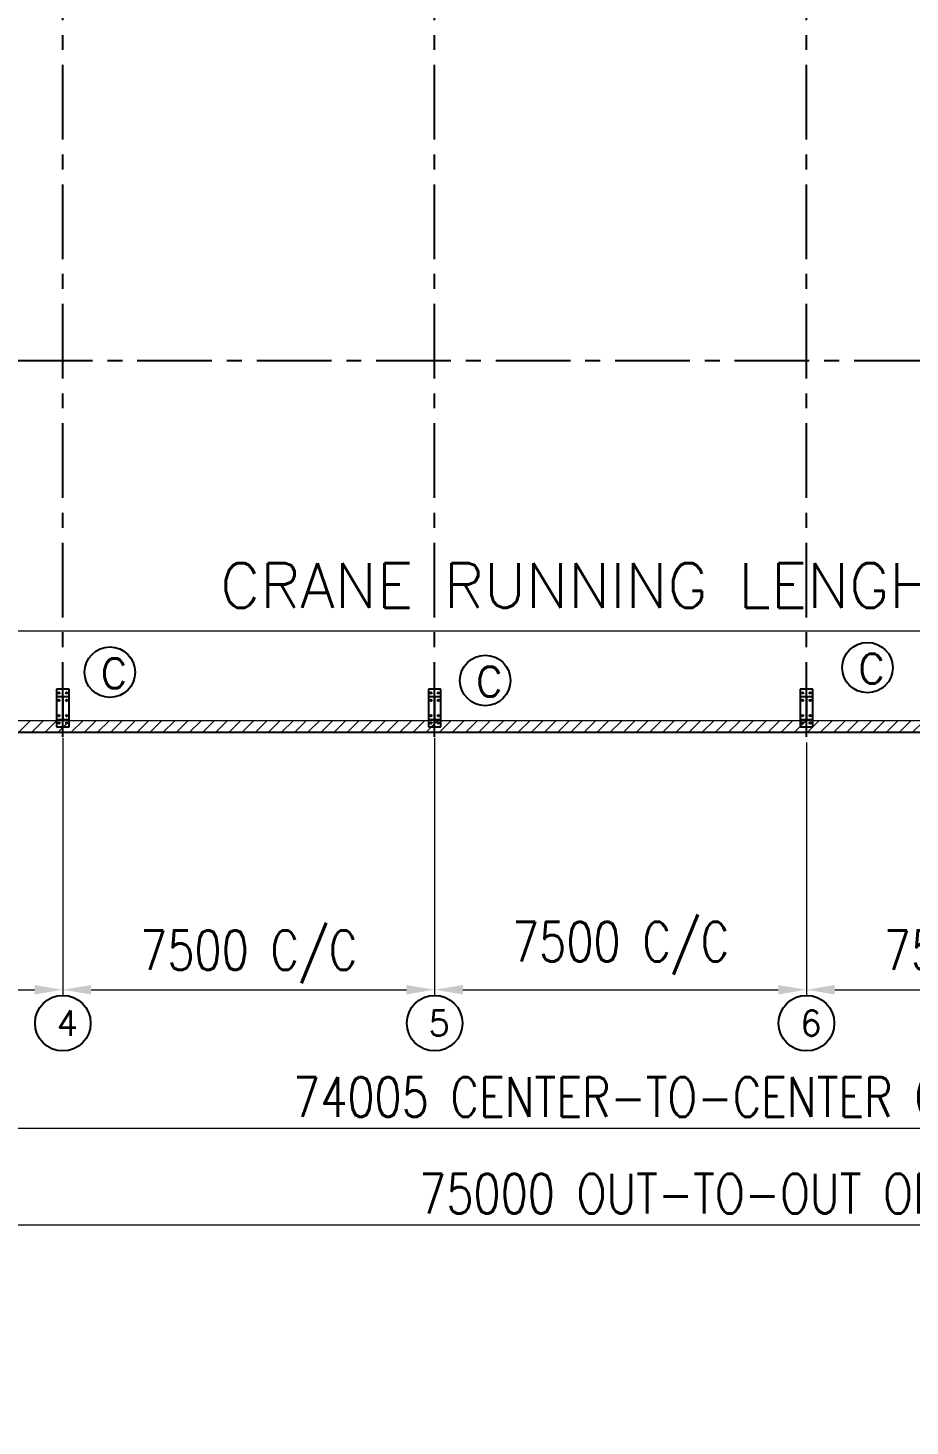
# Model space of a CAD drawing. Header units: millimetres. Extents: x 68421 to 1479662, y -51504 to 144751.
# Drawn here: x 1338764 to 1356556, y 21030 to 49232 of the extents above; entities that cross this region are included whole.
import ezdxf

# ---------------------------------------------------------------- set-up
doc = ezdxf.new("R2010")
doc.units = ezdxf.units.MM
doc.header["$LTSCALE"] = 0.35
doc.header["$MEASUREMENT"] = 0
doc.linetypes.add('CENTER', pattern=[6884.562, 4302.852, -860.57, 860.57, -860.57])
doc.linetypes.add('CONTIN', pattern=[0, 0, 0])
doc.layers.get('0').update_dxf_attribs({"linetype": 'CONTIN'})
doc.layers.get('Defpoints').update_dxf_attribs({"linetype": 'CONTINUOUS'})
for name, color, linetype in [('1', 7, 'CONTIN'), ('10', 10, 'CONTIN'), ('13', 1, 'CONTIN'), ('16', 7, 'CONTIN'), ('27', 1, 'CENTER')]:
    doc.layers.add(name, color=color, linetype=linetype)
doc.styles.add('SIMPLEX', font='simplex.shx', dxfattribs={"width": 0.8})
doc.dimstyles.new('FOR D', dxfattribs={"dimscale": 114, "dimtxt": 2, "dimasz": 2, "dimexe": 1, "dimexo": 1, "dimgap": 1, "dimtad": 1, "dimdec": 0, "dimzin": 0, "dimdsep": 46, "dimtxsty": 'SIMPLEX', "dimcen": 1, "dimclrd": 6, "dimclre": 6, "dimclrt": 7, "dimadec": 0, "dimazin": 0, "dimtfac": 1, "dimtdec": 0, "dimtofl": 0, "dimtmove": 0, "dimatfit": 3, "dimfxl": 1, "dimtolj": 1, "dimtzin": 0, "dimlwd": 0, "dimlwe": 0, "dimarcsym": 1})

# ---------------------------------------------------------------- blocks, each defined once
blk = doc.blocks.new('WCOL')
for p, q in [((-448.874, 875.304), (448.874, 875.304)), ((0, 875.304), (0, 0)), ((-448.874, 0), (448.874, 0))]:
    blk.add_line(p, q)
blk = doc.blocks.new('BOLT_0')
at = {"layer": '1'}
blk.add_circle((0, 0), 25.4, dxfattribs=at)
blk = doc.blocks.new('*D350')
at = {"color": 6, "linetype": 'Continuous', "lineweight": 0}
for p, q in [((1316967, 34912), (1316967, 24976)), ((1391967, 34912), (1391967, 24976)), ((1317537, 25090), (1391397, 25090))]:
    blk.add_line(p, q, dxfattribs=at)
at = {"color": 6, "linetype": 'Continuous', "lineweight": 5}
for points in [[(1317537, 25185), (1317537, 24995), (1316967, 25090)], [(1391397, 24995), (1391397, 25185), (1391967, 25090)]]:
    blk.add_solid(points, dxfattribs=at)
at = {"layer": 'Defpoints', "color": 0, "linetype": 'Continuous', "lineweight": 5}
for p in [(1316967, 35026), (1391967, 35026), (1391967, 25090)]:
    blk.add_point(p, dxfattribs=at)
at = {"color": 7, "linetype": 'Continuous', "lineweight": 5, "insert": (1354467, 25717), "char_height": 798, "attachment_point": 5, "style": 'SIMPLEX'}
blk.add_mtext('\\A1;75000 OUT-TO-OUT OF STEEL LINE', dxfattribs=at)
blk = doc.blocks.new('*D353')
at = {"color": 6, "linetype": 'Continuous', "lineweight": 0}
for p, q in [((1331967, 34818), (1331967, 29717)), ((1339467, 34912), (1339467, 29717)), ((1332537, 29831), (1338897, 29831))]:
    blk.add_line(p, q, dxfattribs=at)
at = {"color": 6, "linetype": 'Continuous', "lineweight": 5}
for points in [[(1332537, 29926), (1332537, 29736), (1331967, 29831)], [(1338897, 29736), (1338897, 29926), (1339467, 29831)]]:
    blk.add_solid(points, dxfattribs=at)
at = {"layer": 'Defpoints', "color": 0, "linetype": 'Continuous', "lineweight": 5}
for p in [(1339467, 35026), (1331967, 34932), (1339467, 29831)]:
    blk.add_point(p, dxfattribs=at)
at = {"color": 7, "linetype": 'Continuous', "lineweight": 5, "insert": (1335717, 30496), "char_height": 798, "attachment_point": 5, "style": 'SIMPLEX'}
blk.add_mtext('\\A1;7500 C/C', dxfattribs=at)
blk = doc.blocks.new('*D354')
at = {"color": 6, "linetype": 'Continuous', "lineweight": 0}
for p, q in [((1339467, 34912), (1339467, 29717)), ((1346967, 34912), (1346967, 29717)), ((1340037, 29831), (1346397, 29831))]:
    blk.add_line(p, q, dxfattribs=at)
at = {"color": 6, "linetype": 'Continuous', "lineweight": 5}
for points in [[(1340037, 29926), (1340037, 29736), (1339467, 29831)], [(1346397, 29736), (1346397, 29926), (1346967, 29831)]]:
    blk.add_solid(points, dxfattribs=at)
at = {"layer": 'Defpoints', "color": 0, "linetype": 'Continuous', "lineweight": 5}
for p in [(1339467, 35026), (1346967, 35026), (1346967, 29831)]:
    blk.add_point(p, dxfattribs=at)
at = {"color": 7, "linetype": 'Continuous', "lineweight": 5, "insert": (1343217, 30496), "char_height": 798, "attachment_point": 5, "style": 'SIMPLEX'}
blk.add_mtext('\\A1;7500 C/C', dxfattribs=at)
blk = doc.blocks.new('*D355')
at = {"color": 6, "linetype": 'Continuous', "lineweight": 0}
for p, q in [((1346967, 34912), (1346967, 29717)), ((1354467, 34818), (1354467, 29717)), ((1347537, 29831), (1353897, 29831))]:
    blk.add_line(p, q, dxfattribs=at)
at = {"color": 6, "linetype": 'Continuous', "lineweight": 5}
for points in [[(1347537, 29926), (1347537, 29736), (1346967, 29831)], [(1353897, 29736), (1353897, 29926), (1354467, 29831)]]:
    blk.add_solid(points, dxfattribs=at)
at = {"layer": 'Defpoints', "color": 0, "linetype": 'Continuous', "lineweight": 5}
for p in [(1346967, 35026), (1354467, 34932), (1354467, 29831)]:
    blk.add_point(p, dxfattribs=at)
at = {"color": 7, "linetype": 'Continuous', "lineweight": 5, "insert": (1350717, 30667), "char_height": 798, "attachment_point": 5, "style": 'SIMPLEX'}
blk.add_mtext('\\A1;7500 C/C', dxfattribs=at)
blk = doc.blocks.new('*D356')
at = {"color": 6, "linetype": 'Continuous', "lineweight": 0}
for p, q in [((1354467, 34818), (1354467, 29717)), ((1361967, 34818), (1361967, 29717)), ((1355037, 29831), (1361397, 29831))]:
    blk.add_line(p, q, dxfattribs=at)
at = {"color": 6, "linetype": 'Continuous', "lineweight": 5}
for points in [[(1355037, 29926), (1355037, 29736), (1354467, 29831)], [(1361397, 29736), (1361397, 29926), (1361967, 29831)]]:
    blk.add_solid(points, dxfattribs=at)
at = {"layer": 'Defpoints', "color": 0, "linetype": 'Continuous', "lineweight": 5}
for p in [(1354467, 34932), (1361967, 34932), (1361967, 29831)]:
    blk.add_point(p, dxfattribs=at)
at = {"color": 7, "linetype": 'Continuous', "lineweight": 5, "insert": (1358217, 30496), "char_height": 798, "attachment_point": 5, "style": 'SIMPLEX'}
blk.add_mtext('\\A1;7500 C/C', dxfattribs=at)
blk = doc.blocks.new('*D363')
at = {"color": 6, "linetype": 'Continuous', "lineweight": 0}
for p, q in [((1317382, 35400), (1317382, 26925)), ((1391387, 33408), (1391387, 26925)), ((1317952, 27039), (1390817, 27039))]:
    blk.add_line(p, q, dxfattribs=at)
at = {"color": 6, "linetype": 'Continuous', "lineweight": 5}
for points in [[(1317952, 27134), (1317952, 26944), (1317382, 27039)], [(1390817, 26944), (1390817, 27134), (1391387, 27039)]]:
    blk.add_solid(points, dxfattribs=at)
at = {"layer": 'Defpoints', "color": 0, "linetype": 'Continuous', "lineweight": 5}
for p in [(1317382, 35514), (1391387, 33522), (1391387, 27039)]:
    blk.add_point(p, dxfattribs=at)
at = {"color": 7, "linetype": 'Continuous', "lineweight": 5, "insert": (1354359, 27666), "char_height": 798, "attachment_point": 5, "style": 'SIMPLEX'}
blk.add_mtext('\\A1;74005 CENTER-TO-CENTER OF STEEL COLUMN', dxfattribs=at)

msp = doc.modelspace()

# ---------------------------------------------------------------- hatches: boundary and pattern name
at = {"linetype": 'Continuous', "lineweight": 5}
h = msp.add_hatch(dxfattribs=at)
h.set_pattern_fill('ANSI31', color=1, scale=1500)
edge = h.paths.add_edge_path()
edge.add_line((1391966.65353, -19974.11361), (1406966.65353, -19974.11361))
h.paths.add_polyline_path([(1316966.65353, 35025.88639), (1316966.65353, 80025.88639), (1406966.65353, 80025.88639), (1406966.65353, -19974.11361), (1391966.65353, -19974.11361), (1391966.65353, 35025.88639)])
h.paths.add_polyline_path([(1406736.65353, -19744.11361), (1392196.65353, -19744.11361), (1392196.65353, 35255.88639), (1317196.65353, 35255.88639), (1317196.65353, 79795.88639), (1406736.65353, 79795.88639)], flags=16)
h.paths.add_polyline_path([(1317196.65353, 49790.88339), (1391966.65353, 49790.88339), (1391966.65353, 49490.88339), (1317196.65353, 49490.88339)], flags=0)
h.paths.add_polyline_path([(1317196.65353, 64790.88339), (1391966.65353, 64790.88339), (1391966.65353, 64490.88339), (1317196.65353, 64490.88339)], flags=0)

# ---------------------------------------------------------------- linework, layer by layer
at = {"color": 4, "linetype": 'Continuous', "lineweight": 5}
msp.add_line((1317206.65353, 37070.98374), (1391736.65353, 37070.98374), dxfattribs=at)
msp.add_line((1316966.65353, 35025.88639), (1391966.65353, 35025.88639))
at = {"linetype": 'Continuous', "lineweight": 5}
msp.add_lwpolyline([(1406966.65353, -19974.11361), (1391966.65353, -19974.11361), (1391966.65353, 35025.88639), (1316966.65353, 35025.88639), (1316966.65353, 80025.88639), (1406966.65353, 80025.88639), (1406966.65353, -19974.11361), (1391966.65353, -19974.11361)], dxfattribs=at)
msp.add_lwpolyline([(1406736.65353, -19744.11361), (1392196.65353, -19744.11361), (1392196.65353, 35255.88639), (1317196.65353, 35255.88639), (1317196.65353, 79795.88639), (1406736.65353, 79795.88639)], close=True, dxfattribs=at)
at = {"layer": '10'}
for p, q in [((1339341.65353, 35893.88643), (1339341.65353, 35133.88643)), ((1339591.65353, 35893.88643), (1339341.65353, 35893.88643)), ((1339591.65353, 35133.88643), (1339591.65353, 35893.88643)), ((1346841.65353, 35893.88643), (1346841.65353, 35133.88643)), ((1347091.65553, 35893.88643), (1346841.65353, 35893.88643)), ((1347091.65553, 35133.88643), (1347091.65553, 35893.88643)), ((1354341.65353, 35893.88643), (1354341.65353, 35133.88643)), ((1354591.65753, 35893.88643), (1354341.65353, 35893.88643)), ((1354591.65753, 35133.88643), (1354591.65753, 35893.88643)), ((1339341.65353, 35133.88643), (1339591.65353, 35133.88643)), ((1346841.65353, 35133.88643), (1347091.65553, 35133.88643)), ((1354341.65353, 35133.88643), (1354591.65753, 35133.88643))]:
    msp.add_line(p, q, dxfattribs=at)
at = {"layer": '13'}
for centre in [(1339466.65353, 29156.26288), (1346966.65353, 29156.26288), (1354466.65353, 29156.26288)]:
    msp.add_circle(centre, 561.092, dxfattribs=at)
at = {"layer": '16'}
for centre in [(1340415.62725, 36235.32499), (1355696.73856, 36328.83999), (1347986.76459, 36069.28072)]:
    msp.add_circle(centre, 509.21531, dxfattribs=at)
at = {"layer": '27', "color": 251}
for p, q in [((1339466.65353, 34932.37139), (1339466.65353, 80119.40239)), ((1346966.65353, 34932.37139), (1346966.65353, 80119.40239)), ((1354466.65353, 34932.37139), (1354466.65353, 80119.40239)), ((1316873.13853, 42525.88639), (1406966.65353, 42525.88639))]:
    msp.add_line(p, q, dxfattribs=at)

# ---------------------------------------------------------------- block references
at = {"layer": '10'}
for name, p, xscale, yscale, zscale in [('BOLT_0', (1339391.65353, 35818.88643), 0.5905512, 0.5905512, 0.5905512), ('BOLT_0', (1339541.65353, 35818.88643), 0.5905512, 0.5905512, 0.5905512), ('BOLT_0', (1346891.65353, 35818.88643), 0.5905512, 0.5905512, 0.5905512), ('BOLT_0', (1347041.65553, 35818.88643), 0.5905512, 0.5905512, 0.5905512), ('BOLT_0', (1354391.65353, 35818.88643), 0.5905512, 0.5905512, 0.5905512), ('BOLT_0', (1354541.65753, 35818.88643), 0.5905512, 0.5905512, 0.5905512), ('WCOL', (1339466.65353, 35278.88643), 0.2227797, 0.5369562, 0.5369562), ('BOLT_0', (1339391.65353, 35668.88643), 0.5905512, 0.5905512, 0.5905512), ('BOLT_0', (1339541.65353, 35668.88643), 0.5905512, 0.5905512, 0.5905512), ('WCOL', (1346966.65353, 35278.88643), 0.2227797, 0.5369562, 0.5369562), ('BOLT_0', (1346891.65353, 35668.88643), 0.5905512, 0.5905512, 0.5905512), ('BOLT_0', (1347041.65553, 35668.88643), 0.5905512, 0.5905512, 0.5905512), ('WCOL', (1354466.65353, 35278.88643), 0.2227797, 0.5369562, 0.5369562), ('BOLT_0', (1354391.65353, 35668.88643), 0.5905512, 0.5905512, 0.5905512), ('BOLT_0', (1354541.65753, 35668.88643), 0.5905512, 0.5905512, 0.5905512), ('BOLT_0', (1339391.65353, 35358.88643), 0.5905512, 0.5905512, 0.5905512), ('BOLT_0', (1339541.65353, 35358.88643), 0.5905512, 0.5905512, 0.5905512), ('BOLT_0', (1346891.65353, 35358.88643), 0.5905512, 0.5905512, 0.5905512), ('BOLT_0', (1347041.65553, 35358.88643), 0.5905512, 0.5905512, 0.5905512), ('BOLT_0', (1354391.65353, 35358.88643), 0.5905512, 0.5905512, 0.5905512), ('BOLT_0', (1354541.65753, 35358.88643), 0.5905512, 0.5905512, 0.5905512), ('BOLT_0', (1339391.65353, 35208.88643), 0.5905512, 0.5905512, 0.5905512), ('BOLT_0', (1339541.65353, 35208.88643), 0.5905512, 0.5905512, 0.5905512), ('BOLT_0', (1346891.65353, 35208.88643), 0.5905512, 0.5905512, 0.5905512), ('BOLT_0', (1347041.65553, 35208.88643), 0.5905512, 0.5905512, 0.5905512), ('BOLT_0', (1354391.65353, 35208.88643), 0.5905512, 0.5905512, 0.5905512), ('BOLT_0', (1354541.65753, 35208.88643), 0.5905512, 0.5905512, 0.5905512)]:
    msp.add_blockref(name, p, dxfattribs=dict(at, xscale=xscale, yscale=yscale, zscale=zscale))

# ---------------------------------------------------------------- texts
at = {"color": 4, "linetype": 'Continuous', "lineweight": 5, "style": 'SIMPLEX'}
msp.add_text('CRANE RUNNING LENGHT 75000', height=900, dxfattribs=at).set_placement((1342638.24749, 37535.7992))
at = {"layer": '13', "style": 'SIMPLEX'}
for s, p in [('4', (1339340.40853, 28903.77088)), ('5', (1346840.40853, 28903.77088)), ('6', (1354340.40853, 28903.77088))]:
    msp.add_text(s, height=504.983, dxfattribs=at).set_placement(p)
at = {"layer": '16', "style": 'SIMPLEX'}
for p in [(1340228.59625, 35913.20963), (1355509.70756, 36006.72463), (1347799.73359, 35747.16536)]:
    msp.add_text('C', height=600, dxfattribs=at).set_placement(p)

# ---------------------------------------------------------------- dimensions: what is measured, and where the dimension line sits
at = {"linetype": 'Continuous', "lineweight": 5}
dim = msp.add_linear_dim(base=(1391387.12353, 27039.45566), p1=(1317381.65353, 35513.88639), p2=(1391387.12353, 33521.5271), text='<> CENTER-TO-CENTER OF STEEL COLUMN', dimstyle='FOR D', override={"dimtxt": 7, "dimasz": 5, "dimgap": 2, "dimtxsty": 'SIMPLEX'}, dxfattribs=at)
dim.commit()
dim.dimension.update_dxf_attribs({"geometry": '*D363', "text_midpoint": (1354359.38853, 27039.45566), "dimtype": 160})
for base, p1, p2, text, override, picture, middle in [((1391966.65353, 25089.90061), (1316966.65353, 35025.88639), (1391966.65353, 35025.88639), '<> OUT-TO-OUT OF STEEL LINE', {"dimtxt": 7, "dimasz": 5, "dimgap": 2, "dimtxsty": 'SIMPLEX'}, '*D350', (1354466.65353, 25716.90061)), ((1339466.65353, 29831.35488), (1331966.65353, 34932.37139), (1339466.65353, 35025.88639), '<> C/C', {"dimtxt": 7, "dimasz": 5, "dimgap": 0.5, "dimtxsty": 'SIMPLEX'}, '*D353', (1335716.65353, 30496.35488)), ((1346966.65353, 29831.35488), (1339466.65353, 35025.88639), (1346966.65353, 35025.88639), '<> C/C', {"dimtxt": 7, "dimasz": 5, "dimgap": 0.5, "dimtxsty": 'SIMPLEX'}, '*D354', (1343216.65353, 30496.35488)), ((1354466.65353, 29831.35488), (1346966.65353, 35025.88639), (1354466.65353, 34932.37139), '<> C/C', {"dimtxt": 7, "dimasz": 5, "dimgap": 2, "dimtxsty": 'SIMPLEX'}, '*D355', (1350716.65353, 30667.35488)), ((1361966.65753, 29831.35488), (1354466.65353, 34932.37139), (1361966.65753, 34932.37139), '<> C/C', {"dimtxt": 7, "dimasz": 5, "dimgap": 0.5, "dimtxsty": 'SIMPLEX'}, '*D356', (1358216.65553, 30496.35488))]:
    dim = msp.add_linear_dim(base=base, p1=p1, p2=p2, text=text, dimstyle='FOR D', override=override, dxfattribs=at)
    dim.commit()
    dim.dimension.update_dxf_attribs({"geometry": picture, "text_midpoint": middle})

doc.saveas('drawing.dxf')
